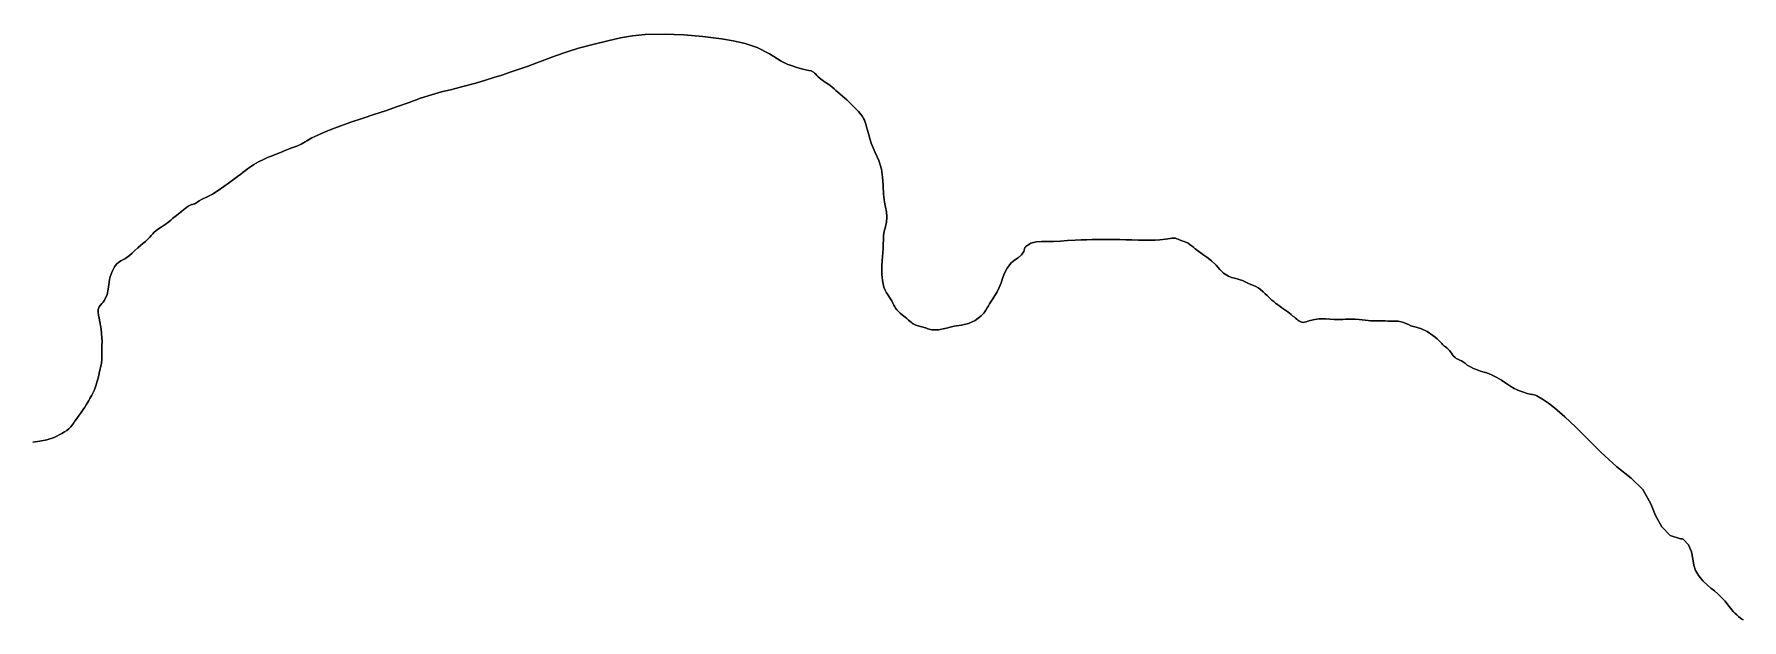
# Model space of a CAD drawing. Header units: inches. Extents: x 11258954 to 11313122, y 3645444 to 3695200.
# Drawn here: x 11266760 to 11268241, y 3673539 to 3674047 of the extents above; entities that cross this region are included whole.
import ezdxf

# ---------------------------------------------------------------- set-up
doc = ezdxf.new("R2010")
doc.units = ezdxf.units.IN
doc.header["$MEASUREMENT"] = 0
doc.layers.add('ZipCode', color=108, linetype='Continuous')

msp = doc.modelspace()

# ---------------------------------------------------------------- linework, layer by layer
at = {"layer": 'ZipCode'}
for points in [[(11268242.219, 3673538.75, 0), (11268241.094, 3673539.4375, 0), (11268240.0315, 3673540.25, 0), (11268238.4065, 3673541.5625, 0), (11268236.6875, 3673543.0625, 0), (11268235.0315, 3673544.625, 0), (11268233.625, 3673546.0625, 0), (11268231.4065, 3673548.75, 0), (11268229.125, 3673551.6875, 0), (11268226.594, 3673554.875, 0), (11268223.625, 3673558.25, 0), (11268220.4065, 3673561.375, 0), (11268217.375, 3673563.9375, 0), (11268214.4065, 3673566.3125, 0), (11268211.4375, 3673568.8125, 0), (11268207.469, 3673572.625, 0), (11268203.8125, 3673577, 0), (11268200.969, 3673581.5625, 0), (11268199.4375, 3673586.0625, 0), (11268198.6875, 3673591.625, 0), (11268197.469, 3673597.75, 0), (11268194.9375, 3673603.6875, 0), (11268190.219, 3673608.625, 0), (11268189.625, 3673608.9375, 0), (11268189.0315, 3673609.0625, 0), (11268188.4375, 3673609.0625, 0), (11268187.844, 3673609.0625, 0), (11268179.094, 3673611.875, 0), (11268171.9065, 3673619.3125, 0), (11268166.2815, 3673629.1875, 0), (11268162.219, 3673639.25, 0), (11268162.117, 3673639.432, 0), (11268155.219, 3673651.75, 0), (11268145.0625, 3673661.5625, 0), (11268132.6875, 3673671.4375, 0), (11268118.844, 3673684.0625, 0), (11268107.0625, 3673696.125, 0), (11268096.8125, 3673706.0625, 0), (11268087.5625, 3673714.6875, 0), (11268078.844, 3673722.625, 0), (11268073.6565, 3673726.6875, 0), (11268068.1875, 3673730.25, 0), (11268063.4065, 3673732.875, 0), (11268062.1325, 3673733.437, 0), (11268059.625, 3673734.0625, 0), (11268057.594, 3673734.4375, 0), (11268054.875, 3673735.125, 0), (11268051.75, 3673736.0625, 0), (11268048.4375, 3673737.25, 0), (11268043.844, 3673739.375, 0), (11268040.0625, 3673741.6875, 0), (11268036.594, 3673744.125, 0), (11268032.844, 3673746.625, 0), (11268028.594, 3673749, 0), (11268024.1565, 3673751.125, 0), (11268019.969, 3673752.8125, 0), (11268016.625, 3673753.8125, 0), (11268014.4065, 3673754.4375, 0), (11268011.625, 3673755.4375, 0), (11268008.5315, 3673756.8125, 0), (11268005.219, 3673758.4375, 0), (11268003.125, 3673759.6875, 0), (11268001.4065, 3673760.9375, 0), (11267999.8125, 3673762.125, 0), (11267998.0315, 3673763.25, 0), (11267996.5315, 3673764, 0), (11267995, 3673764.75, 0), (11267993.5625, 3673765.5, 0), (11267992.4375, 3673766.25, 0), (11267990.9375, 3673767.8125, 0), (11267989.4375, 3673769.875, 0), (11267987.6565, 3673772.25, 0), (11267985.219, 3673774.625, 0), (11267984.2815, 3673775.375, 0), (11267983.469, 3673775.9375, 0), (11267982.719, 3673776.5, 0), (11267982.0315, 3673777.0625, 0), (11267981.469, 3673777.625, 0), (11267980.9065, 3673778.25, 0), (11267980.344, 3673778.875, 0), (11267979.844, 3673779.4375, 0), (11267978.469, 3673780.9375, 0), (11267976.9375, 3673782.375, 0), (11267975.219, 3673783.875, 0), (11267973.219, 3673785.4375, 0), (11267968.2815, 3673788.75, 0), (11267963.5, 3673791, 0), (11267958.844, 3673792.5625, 0), (11267954.219, 3673793.8125, 0), (11267952, 3673794.875, 0), (11267949.844, 3673795.8125, 0), (11267947.6875, 3673796.6875, 0), (11267945.625, 3673797.25, 0), (11267943.1875, 3673797.625, 0), (11267940.6565, 3673797.6875, 0), (11267937.8125, 3673797.6875, 0), (11267934.4375, 3673797.8125, 0), (11267931.75, 3673797.9375, 0), (11267929.5, 3673798, 0), (11267927.469, 3673798.0625, 0), (11267925.4375, 3673798.0625, 0), (11267923.4065, 3673798.0625, 0), (11267921.25, 3673798.0625, 0), (11267919.094, 3673798.125, 0), (11267917.0315, 3673798.25, 0), (11267914.5, 3673798.5, 0), (11267911.969, 3673798.8125, 0), (11267909.1875, 3673799.1875, 0), (11267905.844, 3673799.4375, 0), (11267902.594, 3673799.5625, 0), (11267899.875, 3673799.5, 0), (11267897.4375, 3673799.375, 0), (11267895.0315, 3673799.25, 0), (11267891.4375, 3673799.1875, 0), (11267887.6565, 3673799.3125, 0), (11267883.844, 3673799.4375, 0), (11267880.25, 3673799.625, 0), (11267877.2815, 3673799.75, 0), (11267874.344, 3673799.6875, 0), (11267871, 3673799.3125, 0), (11267866.844, 3673798.4375, 0), (11267864.875, 3673797.8125, 0), (11267863.344, 3673797.1875, 0), (11267862, 3673796.75, 0), (11267860.625, 3673796.625, 0), (11267859.969, 3673796.75, 0), (11267859.3125, 3673796.9375, 0), (11267858.6565, 3673797.125, 0), (11267858.0315, 3673797.4375, 0), (11267857.0315, 3673798, 0), (11267856.1565, 3673798.6875, 0), (11267855.1875, 3673799.5, 0), (11267854.0315, 3673800.4375, 0), (11267852.875, 3673801.375, 0), (11267851.9065, 3673802.1875, 0), (11267851.0625, 3673802.9375, 0), (11267850.25, 3673803.625, 0), (11267848.9065, 3673804.6875, 0), (11267847.4065, 3673805.75, 0), (11267845.7815, 3673806.875, 0), (11267844.0315, 3673808.0625, 0), (11267842.125, 3673809.4375, 0), (11267840.4065, 3673810.6875, 0), (11267838.75, 3673811.9375, 0), (11267836.844, 3673813.4375, 0), (11267835.1875, 3673814.75, 0), (11267833.6875, 3673816.0625, 0), (11267832.3125, 3673817.25, 0), (11267831.0315, 3673818.4375, 0), (11267829.469, 3673820, 0), (11267827.875, 3673821.5625, 0), (11267826.0315, 3673823.25, 0), (11267823.844, 3673825.0625, 0), (11267821.625, 3673826.625, 0), (11267819.594, 3673827.6875, 0), (11267817.5625, 3673828.5625, 0), (11267815.25, 3673829.625, 0), (11267812.7815, 3673830.8125, 0), (11267810.469, 3673831.9375, 0), (11267808.25, 3673832.875, 0), (11267806.0315, 3673833.625, 0), (11267803.625, 3673834.3125, 0), (11267801.1565, 3673834.9375, 0), (11267798.625, 3673835.625, 0), (11267796.0315, 3673836.625, 0), (11267791.8125, 3673839.25, 0), (11267788.5, 3673842.5, 0), (11267785.2815, 3673846.1875, 0), (11267781.25, 3673850.0625, 0), (11267777.3125, 3673853.125, 0), (11267773.6875, 3673855.6875, 0), (11267770.375, 3673858.0625, 0), (11267767.25, 3673860.4375, 0), (11267765.875, 3673861.5625, 0), (11267764.469, 3673862.8125, 0), (11267762.875, 3673864, 0), (11267761.0315, 3673865.25, 0), (11267759.1565, 3673866.25, 0), (11267757.469, 3673866.875, 0), (11267755.6875, 3673867.4375, 0), (11267753.625, 3673868.25, 0), (11267753.0625, 3673868.5, 0), (11267752.3125, 3673868.8125, 0), (11267751.1565, 3673869.25, 0), (11267750.0625, 3673869.625, 0), (11267749.0315, 3673869.8125, 0), (11267747.2815, 3673869.8125, 0), (11267745.4375, 3673869.5625, 0), (11267743.4375, 3673869.1875, 0), (11267741.25, 3673868.8125, 0), (11267736.5625, 3673868.25, 0), (11267732.4065, 3673868.0625, 0), (11267728.3125, 3673868.0625, 0), (11267723.844, 3673868.0625, 0), (11267717.9065, 3673868.125, 0), (11267712.3125, 3673868.1875, 0), (11267706.969, 3673868.3125, 0), (11267701.844, 3673868.4375, 0), (11267697.6565, 3673868.5, 0), (11267693.3125, 3673868.4375, 0), (11267688.6565, 3673868.4375, 0), (11267683.4375, 3673868.4375, 0), (11267677.8125, 3673868.4375, 0), (11267672.9375, 3673868.375, 0), (11267668.219, 3673868.25, 0), (11267663.0315, 3673868.0625, 0), (11267656.5, 3673867.6875, 0), (11267650.375, 3673867.25, 0), (11267644.4065, 3673866.9375, 0), (11267638.4375, 3673866.8125, 0), (11267633.8125, 3673866.875, 0), (11267629.1875, 3673866.5625, 0), (11267624.625, 3673865.3125, 0), (11267620.25, 3673862.625, 0), (11267619.4375, 3673861.625, 0), (11267619, 3673860.5625, 0), (11267618.75, 3673859.4375, 0), (11267618.4375, 3673858.25, 0), (11267616.5315, 3673855.125, 0), (11267613.6875, 3673852.6875, 0), (11267610.5315, 3673850.5, 0), (11267607.625, 3673848.25, 0), (11267606.3125, 3673846.8125, 0), (11267605.1875, 3673845.25, 0), (11267604.125, 3673843.5625, 0), (11267603.0315, 3673841.625, 0), (11267601.3125, 3673838, 0), (11267600.125, 3673834.625, 0), (11267598.9375, 3673831.125, 0), (11267597.25, 3673827.0625, 0), (11267595.3125, 3673823.3125, 0), (11267593.4065, 3673820.125, 0), (11267591.594, 3673817.25, 0), (11267589.844, 3673814.4375, 0), (11267588.875, 3673812.75, 0), (11267587.875, 3673811, 0), (11267586.8125, 3673809.1875, 0), (11267585.625, 3673807.25, 0), (11267584.6875, 3673805.875, 0), (11267583.75, 3673804.625, 0), (11267582.75, 3673803.4375, 0), (11267581.625, 3673802.25, 0), (11267576.4065, 3673798.25, 0), (11267570.594, 3673795.8125, 0), (11267564.4065, 3673794.375, 0), (11267558.0315, 3673793.4375, 0), (11267554.6875, 3673792.5625, 0), (11267551.5, 3673791.8125, 0), (11267548.5625, 3673791.125, 0), (11267546.0315, 3673790.625, 0), (11267545.84, 3673790.592, 0), (11267544.594, 3673790.375, 0), (11267542.9375, 3673790.25, 0), (11267541.0315, 3673790.1875, 0), (11267538.844, 3673790.25, 0), (11267537.469, 3673790.4375, 0), (11267536.3125, 3673790.8125, 0), (11267535.2815, 3673791.1875, 0), (11267534.25, 3673791.625, 0), (11267531.1875, 3673792.5625, 0), (11267527.875, 3673793.4375, 0), (11267524.7815, 3673794.3125, 0), (11267522.4375, 3673795.4375, 0), (11267521.6565, 3673796.0625, 0), (11267520.7815, 3673796.8125, 0), (11267519.7815, 3673797.625, 0), (11267518.625, 3673798.625, 0), (11267517.0315, 3673799.9375, 0), (11267515.625, 3673801.125, 0), (11267514.344, 3673802.125, 0), (11267513.0315, 3673803.25, 0), (11267511.4065, 3673804.625, 0), (11267509.75, 3673806.125, 0), (11267508.2815, 3673807.625, 0), (11267507.25, 3673809.0625, 0), (11267506.594, 3673810.3125, 0), (11267505.844, 3673811.75, 0), (11267505.0315, 3673813.4375, 0), (11267504.0315, 3673815.25, 0), (11267502.375, 3673817.9375, 0), (11267500.8125, 3673820.25, 0), (11267499.4375, 3673822.375, 0), (11267498.25, 3673824.625, 0), (11267497.219, 3673827.3125, 0), (11267496.4375, 3673830.25, 0), (11267495.9065, 3673833.125, 0), (11267495.625, 3673835.8125, 0), (11267495.5, 3673837.9375, 0), (11267495.4375, 3673840.25, 0), (11267495.4065, 3673842.75, 0), (11267495.4375, 3673845.625, 0), (11267495.6565, 3673850, 0), (11267496, 3673853.8125, 0), (11267496.375, 3673857.3125, 0), (11267496.625, 3673860.8125, 0), (11267496.6875, 3673864.5, 0), (11267496.719, 3673868.3125, 0), (11267496.9065, 3673872.125, 0), (11267497.4375, 3673875.8125, 0), (11267497.9065, 3673877.625, 0), (11267498.4375, 3673879.4375, 0), (11267498.969, 3673881.3125, 0), (11267499.4375, 3673883.4375, 0), (11267499.844, 3673888.1875, 0), (11267499.469, 3673892.5625, 0), (11267498.6875, 3673896.6875, 0), (11267497.844, 3673900.8125, 0), (11267496.969, 3673908, 0), (11267496.5, 3673915.375, 0), (11267496.0315, 3673922.6875, 0), (11267495.0315, 3673929.625, 0), (11267492.7815, 3673937.0625, 0), (11267489.719, 3673943.9375, 0), (11267486.25, 3673952.125, 0), (11267482.844, 3673963.25, 0), (11267482.125, 3673966.1875, 0), (11267481.5625, 3673968.4375, 0), (11267481, 3673970.3125, 0), (11267480.25, 3673972.0625, 0), (11267479.469, 3673973.5625, 0), (11267478.5, 3673975.125, 0), (11267477.4375, 3673976.6875, 0), (11267476.25, 3673978.25, 0), (11267475.219, 3673979.4375, 0), (11267474.219, 3673980.5, 0), (11267473.094, 3673981.5625, 0), (11267471.844, 3673982.8125, 0), (11267469.9065, 3673984.8125, 0), (11267468.219, 3673986.5625, 0), (11267466.625, 3673988.125, 0), (11267465.0315, 3673989.625, 0), (11267463.219, 3673991.25, 0), (11267461.2815, 3673992.875, 0), (11267459.2815, 3673994.5, 0), (11267457.25, 3673996.25, 0), (11267455.5625, 3673997.75, 0), (11267453.969, 3673999.1875, 0), (11267452.2815, 3674000.625, 0), (11267450.25, 3674002.25, 0), (11267447.25, 3674004.375, 0), (11267444.5625, 3674006.125, 0), (11267442.094, 3674007.8125, 0), (11267439.844, 3674009.8125, 0), (11267438.9375, 3674010.8125, 0), (11267438.0315, 3674011.8125, 0), (11267437.0625, 3674012.75, 0), (11267436.0315, 3674013.625, 0), (11267434.0625, 3674014.6875, 0), (11267431.969, 3674015.1875, 0), (11267429.594, 3674015.625, 0), (11267426.844, 3674016.25, 0), (11267423.625, 3674017.1875, 0), (11267420.9375, 3674018, 0), (11267418.469, 3674018.75, 0), (11267416.0315, 3674019.625, 0), (11267414.969, 3674020, 0), (11267413.875, 3674020.4375, 0), (11267412.7815, 3674020.9375, 0), (11267411.6565, 3674021.4375, 0), (11267408.1565, 3674023.25, 0), (11267404.969, 3674025.25, 0), (11267401.6875, 3674027.375, 0), (11267398.0315, 3674029.625, 0), (11267387.2815, 3674034.9375, 0), (11267376.875, 3674038.5, 0), (11267366.594, 3674040.9375, 0), (11267356.25, 3674042.625, 0), (11267340.219, 3674044.6875, 0), (11267323.7815, 3674046.0625, 0), (11267307.0625, 3674046.625, 0), (11267290.25, 3674046.25, 0), (11267279.25, 3674045.1875, 0), (11267268.875, 3674043.3125, 0), (11267257.8125, 3674040.75, 0), (11267244.6565, 3674037.625, 0), (11267232.219, 3674034.4375, 0), (11267221.7815, 3674031.125, 0), (11267212.4375, 3674027.6875, 0), (11267203.25, 3674024.25, 0), (11267196.125, 3674021.625, 0), (11267188.6875, 3674019, 0), (11267180.9375, 3674016.3125, 0), (11267173.0315, 3674013.625, 0), (11267165.7815, 3674011.1875, 0), (11267158.969, 3674009, 0), (11267151.7815, 3674006.75, 0), (11267143.25, 3674004.25, 0), (11267132.125, 3674001.1875, 0), (11267122.4065, 3673998.75, 0), (11267113.5315, 3673996.5, 0), (11267104.844, 3673994.0625, 0), (11267095.3125, 3673991, 0), (11267085.4065, 3673987.5, 0), (11267075.2815, 3673983.8125, 0), (11267065.0315, 3673980.25, 0), (11267054.875, 3673976.875, 0), (11267045.625, 3673973.875, 0), (11267035.0315, 3673970.25, 0), (11267020.844, 3673965.0625, 0), (11267012.625, 3673961.8125, 0), (11267006.3125, 3673959.0625, 0), (11267001.25, 3673956.6875, 0), (11266996.844, 3673954.25, 0), (11266996.5, 3673954, 0), (11266996.125, 3673953.75, 0), (11266995.7815, 3673953.5, 0), (11266995.4375, 3673953.25, 0), (11266991.8125, 3673951.1875, 0), (11266988.0315, 3673949.625, 0), (11266983.75, 3673948.0625, 0), (11266978.6565, 3673946.0625, 0), (11266974, 3673944.125, 0), (11266970.125, 3673942.625, 0), (11266966.6565, 3673941.25, 0), (11266963.25, 3673939.8125, 0), (11266959.1875, 3673937.9375, 0), (11266954.969, 3673935.8125, 0), (11266950.844, 3673933.5, 0), (11266947.0625, 3673931.0625, 0), (11266945.3125, 3673929.8125, 0), (11266943.5315, 3673928.4375, 0), (11266941.6565, 3673926.9375, 0), (11266939.4375, 3673925.25, 0), (11266936.625, 3673923.125, 0), (11266934.219, 3673921.375, 0), (11266931.9375, 3673919.75, 0), (11266929.6565, 3673918.0625, 0), (11266924.9375, 3673914.625, 0), (11266920, 3673911.1875, 0), (11266915.0315, 3673908, 0), (11266910.25, 3673905.4375, 0), (11266908.75, 3673904.75, 0), (11266907.1875, 3673904.0625, 0), (11266905.4375, 3673903.1875, 0), (11266903.4375, 3673902.0625, 0), (11266902.3125, 3673901.3125, 0), (11266901.4375, 3673900.6875, 0), (11266900.625, 3673900.125, 0), (11266899.6565, 3673899.625, 0), (11266898.9375, 3673899.375, 0), (11266898.219, 3673899.1875, 0), (11266897.5315, 3673899, 0), (11266896.844, 3673898.8125, 0), (11266893.875, 3673897.5, 0), (11266891.25, 3673895.5625, 0), (11266888.469, 3673893.125, 0), (11266885.0625, 3673890.4375, 0), (11266882.625, 3673888.5625, 0), (11266880.719, 3673886.9375, 0), (11266878.969, 3673885.375, 0), (11266877.0625, 3673883.8125, 0), (11266873.8125, 3673881.5, 0), (11266870.5, 3673879.3125, 0), (11266867.2815, 3673877.125, 0), (11266864.4375, 3673874.8125, 0), (11266863.1565, 3673873.5, 0), (11266861.9065, 3673872.125, 0), (11266860.594, 3673870.6875, 0), (11266859.0625, 3673869.0625, 0), (11266856.75, 3673866.875, 0), (11266854.625, 3673865.125, 0), (11266852.5, 3673863.4375, 0), (11266850.25, 3673861.4375, 0), (11266847.719, 3673859, 0), (11266845.344, 3673856.6875, 0), (11266843.0315, 3673854.5625, 0), (11266840.6565, 3673852.8125, 0), (11266839.0315, 3673851.875, 0), (11266837.2815, 3673851, 0), (11266835.4375, 3673850, 0), (11266833.4375, 3673848.625, 0), (11266832, 3673847.375, 0), (11266830.969, 3673846.125, 0), (11266830.125, 3673844.75, 0), (11266829.25, 3673843.25, 0), (11266827.969, 3673840.875, 0), (11266826.969, 3673838.5, 0), (11266826.1875, 3673836.125, 0), (11266825.6565, 3673833.8125, 0), (11266825.094, 3673829.625, 0), (11266824.594, 3673825.375, 0), (11266823.5625, 3673820.875, 0), (11266821.4375, 3673816.0625, 0), (11266820.1875, 3673814.3125, 0), (11266819.594, 3673813.6875, 0), (11266818.9375, 3673813, 0), (11266817.719, 3673811.75, 0), (11266816.6565, 3673810.25, 0), (11266815.844, 3673807.8125, 0), (11266815.75, 3673805.375, 0), (11266816.125, 3673802.875, 0), (11266816.6565, 3673800.4375, 0), (11266817.344, 3673797.25, 0), (11266817.9065, 3673794.125, 0), (11266818.4065, 3673790.8125, 0), (11266818.844, 3673787.0625, 0), (11266819.125, 3673783.375, 0), (11266819.1565, 3673780.1875, 0), (11266819.094, 3673776.9375, 0), (11266819.0625, 3673773.25, 0), (11266819.094, 3673769.9375, 0), (11266819.094, 3673766.9375, 0), (11266818.969, 3673764.125, 0), (11266818.6565, 3673761.4375, 0), (11266818.344, 3673759.75, 0), (11266817.969, 3673757.9375, 0), (11266817.5315, 3673756.125, 0), (11266817.0625, 3673754.0625, 0), (11266816.375, 3673751.0625, 0), (11266815.719, 3673748.4375, 0), (11266815, 3673745.75, 0), (11266814.0625, 3673742.625, 0), (11266813.1565, 3673739.9375, 0), (11266812.25, 3673737.5625, 0), (11266811.2815, 3673735.4375, 0), (11266810.25, 3673733.4375, 0), (11266809.469, 3673732, 0), (11266808.6565, 3673730.5625, 0), (11266807.7815, 3673729, 0), (11266806.844, 3673727.4375, 0), (11266805.469, 3673725.1875, 0), (11266804.219, 3673723.25, 0), (11266802.8125, 3673721.125, 0), (11266801.0625, 3673718.625, 0), (11266799.4065, 3673716.25, 0), (11266797.969, 3673714.3125, 0), (11266796.6875, 3673712.5625, 0), (11266795.4375, 3673710.8125, 0), (11266794.719, 3673709.6875, 0), (11266793.9375, 3673708.5625, 0), (11266793.125, 3673707.375, 0), (11266792.25, 3673706.25, 0), (11266790.5315, 3673704.4375, 0), (11266788.6875, 3673703, 0), (11266786.625, 3673701.6875, 0), (11266784.25, 3673700.25, 0), (11266777.6875, 3673696.9375, 0), (11266771.4065, 3673694.875, 0), (11266765.2815, 3673693.625, 0), (11266759.25, 3673692.8125, 0)], [(11266759.25, 3673692.8125, 0), (11266765.2815, 3673693.625, 0), (11266771.4065, 3673694.875, 0), (11266777.6875, 3673696.9375, 0), (11266784.25, 3673700.25, 0), (11266786.625, 3673701.6875, 0), (11266788.6875, 3673703, 0), (11266790.5315, 3673704.4375, 0), (11266792.25, 3673706.25, 0), (11266793.125, 3673707.375, 0), (11266793.9375, 3673708.5625, 0), (11266794.719, 3673709.6875, 0), (11266795.4375, 3673710.8125, 0), (11266796.6875, 3673712.5625, 0), (11266797.969, 3673714.3125, 0), (11266799.4065, 3673716.25, 0), (11266801.0625, 3673718.625, 0), (11266802.8125, 3673721.125, 0), (11266804.219, 3673723.25, 0), (11266805.469, 3673725.1875, 0), (11266806.844, 3673727.4375, 0), (11266807.7815, 3673729, 0), (11266808.6565, 3673730.5625, 0), (11266809.469, 3673732, 0), (11266810.25, 3673733.4375, 0), (11266811.2815, 3673735.4375, 0), (11266812.25, 3673737.5625, 0), (11266813.1565, 3673739.9375, 0), (11266814.0625, 3673742.625, 0), (11266815, 3673745.75, 0), (11266815.719, 3673748.4375, 0), (11266816.375, 3673751.0625, 0), (11266817.0625, 3673754.0625, 0), (11266817.5315, 3673756.125, 0), (11266817.969, 3673757.9375, 0), (11266818.344, 3673759.75, 0), (11266818.6565, 3673761.4375, 0), (11266818.969, 3673764.125, 0), (11266819.094, 3673766.9375, 0), (11266819.094, 3673769.9375, 0), (11266819.0625, 3673773.25, 0), (11266819.094, 3673776.9375, 0), (11266819.1565, 3673780.1875, 0), (11266819.125, 3673783.375, 0), (11266818.844, 3673787.0625, 0), (11266818.4065, 3673790.8125, 0), (11266817.9065, 3673794.125, 0), (11266817.344, 3673797.25, 0), (11266816.6565, 3673800.4375, 0), (11266816.125, 3673802.875, 0), (11266815.75, 3673805.375, 0), (11266815.844, 3673807.8125, 0), (11266816.6565, 3673810.25, 0), (11266817.719, 3673811.75, 0), (11266818.9375, 3673813, 0), (11266819.594, 3673813.6875, 0), (11266820.1875, 3673814.3125, 0), (11266821.4375, 3673816.0625, 0), (11266823.5625, 3673820.875, 0), (11266824.594, 3673825.375, 0), (11266825.094, 3673829.625, 0), (11266825.6565, 3673833.8125, 0), (11266826.1875, 3673836.125, 0), (11266826.969, 3673838.5, 0), (11266827.969, 3673840.875, 0), (11266829.25, 3673843.25, 0), (11266830.125, 3673844.75, 0), (11266830.969, 3673846.125, 0), (11266832, 3673847.375, 0), (11266833.4375, 3673848.625, 0), (11266835.4375, 3673850, 0), (11266837.2815, 3673851, 0), (11266839.0315, 3673851.875, 0), (11266840.6565, 3673852.8125, 0), (11266843.0315, 3673854.5625, 0), (11266845.344, 3673856.6875, 0), (11266847.719, 3673859, 0), (11266850.25, 3673861.4375, 0), (11266852.5, 3673863.4375, 0), (11266854.625, 3673865.125, 0), (11266856.75, 3673866.875, 0), (11266859.0625, 3673869.0625, 0), (11266860.594, 3673870.6875, 0), (11266861.9065, 3673872.125, 0), (11266863.1565, 3673873.5, 0), (11266864.4375, 3673874.8125, 0), (11266867.2815, 3673877.125, 0), (11266870.5, 3673879.3125, 0), (11266873.8125, 3673881.5, 0), (11266877.0625, 3673883.8125, 0), (11266878.969, 3673885.375, 0), (11266880.719, 3673886.9375, 0), (11266882.625, 3673888.5625, 0), (11266885.0625, 3673890.4375, 0), (11266888.469, 3673893.125, 0), (11266891.25, 3673895.5625, 0), (11266893.875, 3673897.5, 0), (11266896.844, 3673898.8125, 0), (11266897.5315, 3673899, 0), (11266898.219, 3673899.1875, 0), (11266898.9375, 3673899.375, 0), (11266899.6565, 3673899.625, 0), (11266900.625, 3673900.125, 0), (11266901.4375, 3673900.6875, 0), (11266902.3125, 3673901.3125, 0), (11266903.4375, 3673902.0625, 0), (11266905.4375, 3673903.1875, 0), (11266907.1875, 3673904.0625, 0), (11266908.75, 3673904.75, 0), (11266910.25, 3673905.4375, 0), (11266915.0315, 3673908, 0), (11266920, 3673911.1875, 0), (11266924.9375, 3673914.625, 0), (11266929.6565, 3673918.0625, 0), (11266931.9375, 3673919.75, 0), (11266934.219, 3673921.375, 0), (11266936.625, 3673923.125, 0), (11266939.4375, 3673925.25, 0), (11266941.6565, 3673926.9375, 0), (11266943.5315, 3673928.4375, 0), (11266945.3125, 3673929.8125, 0), (11266947.0625, 3673931.0625, 0), (11266950.844, 3673933.5, 0), (11266954.969, 3673935.8125, 0), (11266959.1875, 3673937.9375, 0), (11266963.25, 3673939.8125, 0), (11266966.6565, 3673941.25, 0), (11266970.125, 3673942.625, 0), (11266974, 3673944.125, 0), (11266978.6565, 3673946.0625, 0), (11266983.75, 3673948.0625, 0), (11266988.0315, 3673949.625, 0), (11266991.8125, 3673951.1875, 0), (11266995.4375, 3673953.25, 0), (11266995.7815, 3673953.5, 0), (11266996.125, 3673953.75, 0), (11266996.5, 3673954, 0), (11266996.844, 3673954.25, 0), (11267001.25, 3673956.6875, 0), (11267006.3125, 3673959.0625, 0), (11267012.625, 3673961.8125, 0), (11267020.844, 3673965.0625, 0), (11267035.0315, 3673970.25, 0), (11267045.625, 3673973.875, 0), (11267054.875, 3673976.875, 0), (11267065.0315, 3673980.25, 0), (11267075.2815, 3673983.8125, 0), (11267085.4065, 3673987.5, 0), (11267095.3125, 3673991, 0), (11267104.844, 3673994.0625, 0), (11267113.5315, 3673996.5, 0), (11267122.4065, 3673998.75, 0), (11267132.125, 3674001.1875, 0), (11267143.25, 3674004.25, 0), (11267151.7815, 3674006.75, 0), (11267158.969, 3674009, 0), (11267165.7815, 3674011.1875, 0), (11267173.0315, 3674013.625, 0), (11267180.9375, 3674016.3125, 0), (11267188.6875, 3674019, 0), (11267196.125, 3674021.625, 0), (11267203.25, 3674024.25, 0), (11267212.4375, 3674027.6875, 0), (11267221.7815, 3674031.125, 0), (11267232.219, 3674034.4375, 0), (11267244.6565, 3674037.625, 0), (11267257.8125, 3674040.75, 0), (11267268.875, 3674043.3125, 0), (11267279.25, 3674045.1875, 0), (11267290.25, 3674046.25, 0), (11267307.0625, 3674046.625, 0), (11267323.7815, 3674046.0625, 0), (11267340.219, 3674044.6875, 0), (11267356.25, 3674042.625, 0), (11267366.594, 3674040.9375, 0), (11267376.875, 3674038.5, 0), (11267387.2815, 3674034.9375, 0), (11267398.0315, 3674029.625, 0), (11267401.6875, 3674027.375, 0), (11267404.969, 3674025.25, 0), (11267408.1565, 3674023.25, 0), (11267411.6565, 3674021.4375, 0), (11267412.7815, 3674020.9375, 0), (11267413.875, 3674020.4375, 0), (11267414.969, 3674020, 0), (11267416.0315, 3674019.625, 0), (11267418.469, 3674018.75, 0), (11267420.9375, 3674018, 0), (11267423.625, 3674017.1875, 0), (11267426.844, 3674016.25, 0), (11267429.594, 3674015.625, 0), (11267431.969, 3674015.1875, 0), (11267434.0625, 3674014.6875, 0), (11267436.0315, 3674013.625, 0), (11267437.0625, 3674012.75, 0), (11267438.0315, 3674011.8125, 0), (11267438.9375, 3674010.8125, 0), (11267439.844, 3674009.8125, 0), (11267442.094, 3674007.8125, 0), (11267444.5625, 3674006.125, 0), (11267447.25, 3674004.375, 0), (11267450.25, 3674002.25, 0), (11267452.2815, 3674000.625, 0), (11267453.969, 3673999.1875, 0), (11267455.5625, 3673997.75, 0), (11267457.25, 3673996.25, 0), (11267459.2815, 3673994.5, 0), (11267461.2815, 3673992.875, 0), (11267463.219, 3673991.25, 0), (11267465.0315, 3673989.625, 0), (11267466.625, 3673988.125, 0), (11267468.219, 3673986.5625, 0), (11267469.9065, 3673984.8125, 0), (11267471.844, 3673982.8125, 0), (11267473.094, 3673981.5625, 0), (11267474.219, 3673980.5, 0), (11267475.219, 3673979.4375, 0), (11267476.25, 3673978.25, 0), (11267477.4375, 3673976.6875, 0), (11267478.5, 3673975.125, 0), (11267479.469, 3673973.5625, 0), (11267480.25, 3673972.0625, 0), (11267481, 3673970.3125, 0), (11267481.5625, 3673968.4375, 0), (11267482.125, 3673966.1875, 0), (11267482.844, 3673963.25, 0), (11267486.25, 3673952.125, 0), (11267489.719, 3673943.9375, 0), (11267492.7815, 3673937.0625, 0), (11267495.0315, 3673929.625, 0), (11267496.0315, 3673922.6875, 0), (11267496.5, 3673915.375, 0), (11267496.969, 3673908, 0), (11267497.844, 3673900.8125, 0), (11267498.6875, 3673896.6875, 0), (11267499.469, 3673892.5625, 0), (11267499.844, 3673888.1875, 0), (11267499.4375, 3673883.4375, 0), (11267498.969, 3673881.3125, 0), (11267498.4375, 3673879.4375, 0), (11267497.9065, 3673877.625, 0), (11267497.4375, 3673875.8125, 0), (11267496.9065, 3673872.125, 0), (11267496.719, 3673868.3125, 0), (11267496.6875, 3673864.5, 0), (11267496.625, 3673860.8125, 0), (11267496.375, 3673857.3125, 0), (11267496, 3673853.8125, 0), (11267495.6565, 3673850, 0), (11267495.4375, 3673845.625, 0), (11267495.4065, 3673842.75, 0), (11267495.4375, 3673840.25, 0), (11267495.5, 3673837.9375, 0), (11267495.625, 3673835.8125, 0), (11267495.9065, 3673833.125, 0), (11267496.4375, 3673830.25, 0), (11267497.219, 3673827.3125, 0), (11267498.25, 3673824.625, 0), (11267499.4375, 3673822.375, 0), (11267500.8125, 3673820.25, 0), (11267502.375, 3673817.9375, 0), (11267504.0315, 3673815.25, 0), (11267505.0315, 3673813.4375, 0), (11267505.844, 3673811.75, 0), (11267506.594, 3673810.3125, 0), (11267507.25, 3673809.0625, 0), (11267508.2815, 3673807.625, 0), (11267509.75, 3673806.125, 0), (11267511.4065, 3673804.625, 0), (11267513.0315, 3673803.25, 0), (11267514.344, 3673802.125, 0), (11267515.625, 3673801.125, 0), (11267517.0315, 3673799.9375, 0), (11267518.625, 3673798.625, 0), (11267519.7815, 3673797.625, 0), (11267520.7815, 3673796.8125, 0), (11267521.6565, 3673796.0625, 0), (11267522.4375, 3673795.4375, 0), (11267524.7815, 3673794.3125, 0), (11267527.875, 3673793.4375, 0), (11267531.1875, 3673792.5625, 0), (11267534.25, 3673791.625, 0), (11267535.2815, 3673791.1875, 0), (11267536.3125, 3673790.8125, 0), (11267537.469, 3673790.4375, 0), (11267538.844, 3673790.25, 0), (11267541.0315, 3673790.1875, 0), (11267542.9375, 3673790.25, 0), (11267544.594, 3673790.375, 0), (11267545.84, 3673790.592, 0), (11267546.0315, 3673790.625, 0), (11267548.5625, 3673791.125, 0), (11267551.5, 3673791.8125, 0), (11267554.6875, 3673792.5625, 0), (11267558.0315, 3673793.4375, 0), (11267564.4065, 3673794.375, 0), (11267570.594, 3673795.8125, 0), (11267576.4065, 3673798.25, 0), (11267581.625, 3673802.25, 0), (11267582.75, 3673803.4375, 0), (11267583.75, 3673804.625, 0), (11267584.6875, 3673805.875, 0), (11267585.625, 3673807.25, 0), (11267586.8125, 3673809.1875, 0), (11267587.875, 3673811, 0), (11267588.875, 3673812.75, 0), (11267589.844, 3673814.4375, 0), (11267591.594, 3673817.25, 0), (11267593.4065, 3673820.125, 0), (11267595.3125, 3673823.3125, 0), (11267597.25, 3673827.0625, 0), (11267598.9375, 3673831.125, 0), (11267600.125, 3673834.625, 0), (11267601.3125, 3673838, 0), (11267603.0315, 3673841.625, 0), (11267604.125, 3673843.5625, 0), (11267605.1875, 3673845.25, 0), (11267606.3125, 3673846.8125, 0), (11267607.625, 3673848.25, 0), (11267610.5315, 3673850.5, 0), (11267613.6875, 3673852.6875, 0), (11267616.5315, 3673855.125, 0), (11267618.4375, 3673858.25, 0), (11267618.75, 3673859.4375, 0), (11267619, 3673860.5625, 0), (11267619.4375, 3673861.625, 0), (11267620.25, 3673862.625, 0), (11267624.625, 3673865.3125, 0), (11267629.1875, 3673866.5625, 0), (11267633.8125, 3673866.875, 0), (11267638.4375, 3673866.8125, 0), (11267644.4065, 3673866.9375, 0), (11267650.375, 3673867.25, 0), (11267656.5, 3673867.6875, 0), (11267663.0315, 3673868.0625, 0), (11267668.219, 3673868.25, 0), (11267672.9375, 3673868.375, 0), (11267677.8125, 3673868.4375, 0), (11267683.4375, 3673868.4375, 0), (11267688.6565, 3673868.4375, 0), (11267693.3125, 3673868.4375, 0), (11267697.6565, 3673868.5, 0), (11267701.844, 3673868.4375, 0), (11267706.969, 3673868.3125, 0), (11267712.3125, 3673868.1875, 0), (11267717.9065, 3673868.125, 0), (11267723.844, 3673868.0625, 0), (11267728.3125, 3673868.0625, 0), (11267732.4065, 3673868.0625, 0), (11267736.5625, 3673868.25, 0), (11267741.25, 3673868.8125, 0), (11267743.4375, 3673869.1875, 0), (11267745.4375, 3673869.5625, 0), (11267747.2815, 3673869.8125, 0), (11267749.0315, 3673869.8125, 0), (11267750.0625, 3673869.625, 0), (11267751.1565, 3673869.25, 0), (11267752.3125, 3673868.8125, 0), (11267753.0625, 3673868.5, 0), (11267753.625, 3673868.25, 0), (11267755.6875, 3673867.4375, 0), (11267757.469, 3673866.875, 0), (11267759.1565, 3673866.25, 0), (11267761.0315, 3673865.25, 0), (11267762.875, 3673864, 0), (11267764.469, 3673862.8125, 0), (11267765.875, 3673861.5625, 0), (11267767.25, 3673860.4375, 0), (11267770.375, 3673858.0625, 0), (11267773.6875, 3673855.6875, 0), (11267777.3125, 3673853.125, 0), (11267781.25, 3673850.0625, 0), (11267785.2815, 3673846.1875, 0), (11267788.5, 3673842.5, 0), (11267791.8125, 3673839.25, 0), (11267796.0315, 3673836.625, 0), (11267798.625, 3673835.625, 0), (11267801.1565, 3673834.9375, 0), (11267803.625, 3673834.3125, 0), (11267806.0315, 3673833.625, 0), (11267808.25, 3673832.875, 0), (11267810.469, 3673831.9375, 0), (11267812.7815, 3673830.8125, 0), (11267815.25, 3673829.625, 0), (11267817.5625, 3673828.5625, 0), (11267819.594, 3673827.6875, 0), (11267821.625, 3673826.625, 0), (11267823.844, 3673825.0625, 0), (11267826.0315, 3673823.25, 0), (11267827.875, 3673821.5625, 0), (11267829.469, 3673820, 0), (11267831.0315, 3673818.4375, 0), (11267832.3125, 3673817.25, 0), (11267833.6875, 3673816.0625, 0), (11267835.1875, 3673814.75, 0), (11267836.844, 3673813.4375, 0), (11267838.75, 3673811.9375, 0), (11267840.4065, 3673810.6875, 0), (11267842.125, 3673809.4375, 0), (11267844.0315, 3673808.0625, 0), (11267845.7815, 3673806.875, 0), (11267847.4065, 3673805.75, 0), (11267848.9065, 3673804.6875, 0), (11267850.25, 3673803.625, 0), (11267851.0625, 3673802.9375, 0), (11267851.9065, 3673802.1875, 0), (11267852.875, 3673801.375, 0), (11267854.0315, 3673800.4375, 0), (11267855.1875, 3673799.5, 0), (11267856.1565, 3673798.6875, 0), (11267857.0315, 3673798, 0), (11267858.0315, 3673797.4375, 0), (11267858.6565, 3673797.125, 0), (11267859.3125, 3673796.9375, 0), (11267859.969, 3673796.75, 0), (11267860.625, 3673796.625, 0), (11267862, 3673796.75, 0), (11267863.344, 3673797.1875, 0), (11267864.875, 3673797.8125, 0), (11267866.844, 3673798.4375, 0), (11267871, 3673799.3125, 0), (11267874.344, 3673799.6875, 0), (11267877.2815, 3673799.75, 0), (11267880.25, 3673799.625, 0), (11267883.844, 3673799.4375, 0), (11267887.6565, 3673799.3125, 0), (11267891.4375, 3673799.1875, 0), (11267895.0315, 3673799.25, 0), (11267897.4375, 3673799.375, 0), (11267899.875, 3673799.5, 0), (11267902.594, 3673799.5625, 0), (11267905.844, 3673799.4375, 0), (11267909.1875, 3673799.1875, 0), (11267911.969, 3673798.8125, 0), (11267914.5, 3673798.5, 0), (11267917.0315, 3673798.25, 0), (11267919.094, 3673798.125, 0), (11267921.25, 3673798.0625, 0), (11267923.4065, 3673798.0625, 0), (11267925.4375, 3673798.0625, 0), (11267927.469, 3673798.0625, 0), (11267929.5, 3673798, 0), (11267931.75, 3673797.9375, 0), (11267934.4375, 3673797.8125, 0), (11267937.8125, 3673797.6875, 0), (11267940.6565, 3673797.6875, 0), (11267943.1875, 3673797.625, 0), (11267945.625, 3673797.25, 0), (11267947.6875, 3673796.6875, 0), (11267949.844, 3673795.8125, 0), (11267952, 3673794.875, 0), (11267954.219, 3673793.8125, 0), (11267958.844, 3673792.5625, 0), (11267963.5, 3673791, 0), (11267968.2815, 3673788.75, 0), (11267973.219, 3673785.4375, 0), (11267975.219, 3673783.875, 0), (11267976.9375, 3673782.375, 0), (11267978.469, 3673780.9375, 0), (11267979.844, 3673779.4375, 0), (11267980.344, 3673778.875, 0), (11267980.9065, 3673778.25, 0), (11267981.469, 3673777.625, 0), (11267982.0315, 3673777.0625, 0), (11267982.719, 3673776.5, 0), (11267983.469, 3673775.9375, 0), (11267984.2815, 3673775.375, 0), (11267985.219, 3673774.625, 0), (11267987.6565, 3673772.25, 0), (11267989.4375, 3673769.875, 0), (11267990.9375, 3673767.8125, 0), (11267992.4375, 3673766.25, 0), (11267993.5625, 3673765.5, 0), (11267995, 3673764.75, 0), (11267996.5315, 3673764, 0), (11267998.0315, 3673763.25, 0), (11267999.8125, 3673762.125, 0), (11268001.4065, 3673760.9375, 0), (11268003.125, 3673759.6875, 0), (11268005.219, 3673758.4375, 0), (11268008.5315, 3673756.8125, 0), (11268011.625, 3673755.4375, 0), (11268014.4065, 3673754.4375, 0), (11268016.625, 3673753.8125, 0), (11268019.969, 3673752.8125, 0), (11268024.1565, 3673751.125, 0), (11268028.594, 3673749, 0), (11268032.844, 3673746.625, 0), (11268036.594, 3673744.125, 0), (11268040.0625, 3673741.6875, 0), (11268043.844, 3673739.375, 0), (11268048.4375, 3673737.25, 0), (11268051.75, 3673736.0625, 0), (11268054.875, 3673735.125, 0), (11268057.594, 3673734.4375, 0), (11268059.625, 3673734.0625, 0), (11268062.1325, 3673733.437, 0), (11268063.4065, 3673732.875, 0), (11268068.1875, 3673730.25, 0), (11268073.6565, 3673726.6875, 0), (11268078.844, 3673722.625, 0), (11268087.5625, 3673714.6875, 0), (11268096.8125, 3673706.0625, 0), (11268107.0625, 3673696.125, 0), (11268118.844, 3673684.0625, 0), (11268132.6875, 3673671.4375, 0), (11268145.0625, 3673661.5625, 0), (11268155.219, 3673651.75, 0), (11268162.117, 3673639.432, 0), (11268162.219, 3673639.25, 0), (11268166.2815, 3673629.1875, 0), (11268171.9065, 3673619.3125, 0), (11268179.094, 3673611.875, 0), (11268187.844, 3673609.0625, 0), (11268188.4375, 3673609.0625, 0), (11268189.0315, 3673609.0625, 0), (11268189.625, 3673608.9375, 0), (11268190.219, 3673608.625, 0), (11268194.9375, 3673603.6875, 0), (11268197.469, 3673597.75, 0), (11268198.6875, 3673591.625, 0), (11268199.4375, 3673586.0625, 0), (11268200.969, 3673581.5625, 0), (11268203.8125, 3673577, 0), (11268207.469, 3673572.625, 0), (11268211.4375, 3673568.8125, 0), (11268214.4065, 3673566.3125, 0), (11268217.375, 3673563.9375, 0), (11268220.4065, 3673561.375, 0), (11268223.625, 3673558.25, 0), (11268226.594, 3673554.875, 0), (11268229.125, 3673551.6875, 0), (11268231.4065, 3673548.75, 0), (11268233.625, 3673546.0625, 0), (11268235.0315, 3673544.625, 0), (11268236.6875, 3673543.0625, 0), (11268238.4065, 3673541.5625, 0), (11268240.0315, 3673540.25, 0), (11268241.094, 3673539.4375, 0), (11268242.219, 3673538.75, 0)]]:
    msp.add_polyline3d(points, dxfattribs=at)

doc.saveas('drawing.dxf')
